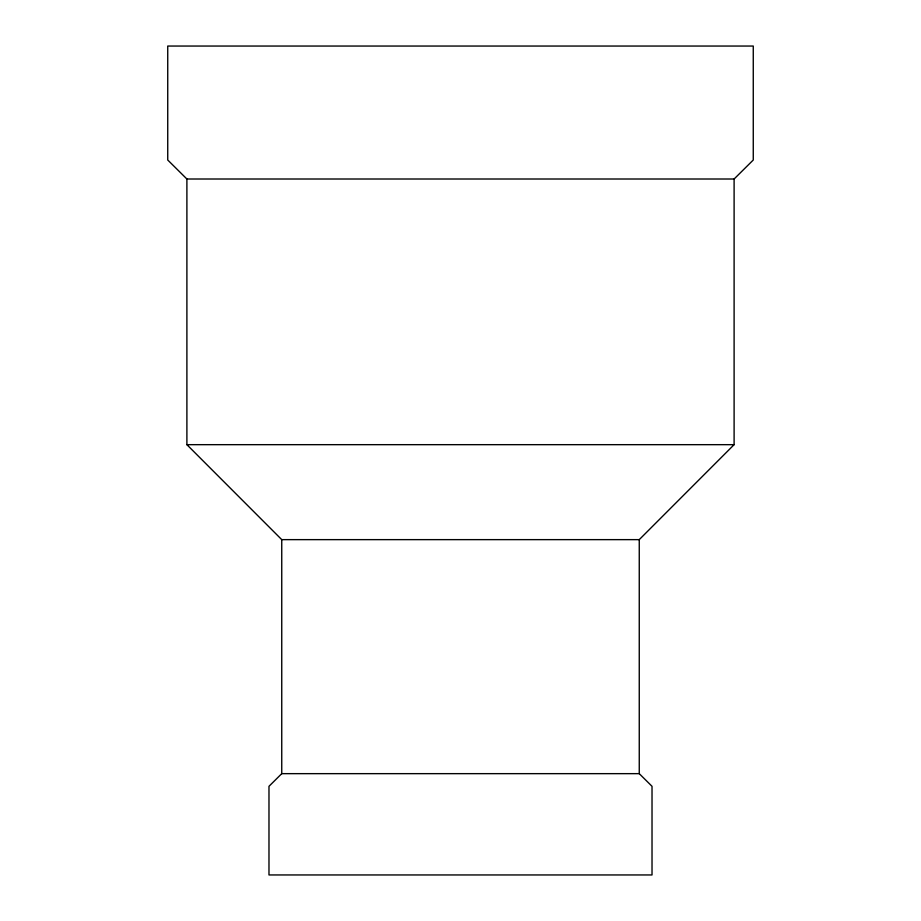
<?xml version="1.0" encoding="UTF-8"?>
<svg xmlns="http://www.w3.org/2000/svg" width="921" height="921" viewBox="0 0 921 921"><rect width="100%" height="100%" fill="white"/><g stroke="black" fill="none" stroke-linecap="round" stroke-linejoin="round"><path stroke-width="1.38" d="M281.745 773.652L639.255 773.652L652.022 786.315L652.022 874.95L268.978 874.95L268.978 786.315L281.745 773.652L281.745 539.637L186.894 444.67L186.894 179.008L167.737 160.012L167.737 46.05L753.263 46.05L753.263 160.012L734.106 179.008L186.894 179.008M639.255 773.652L639.255 539.637L734.106 444.67L734.106 179.008M186.894 444.67L734.106 444.67M281.745 539.637L639.255 539.637"/></g></svg>
